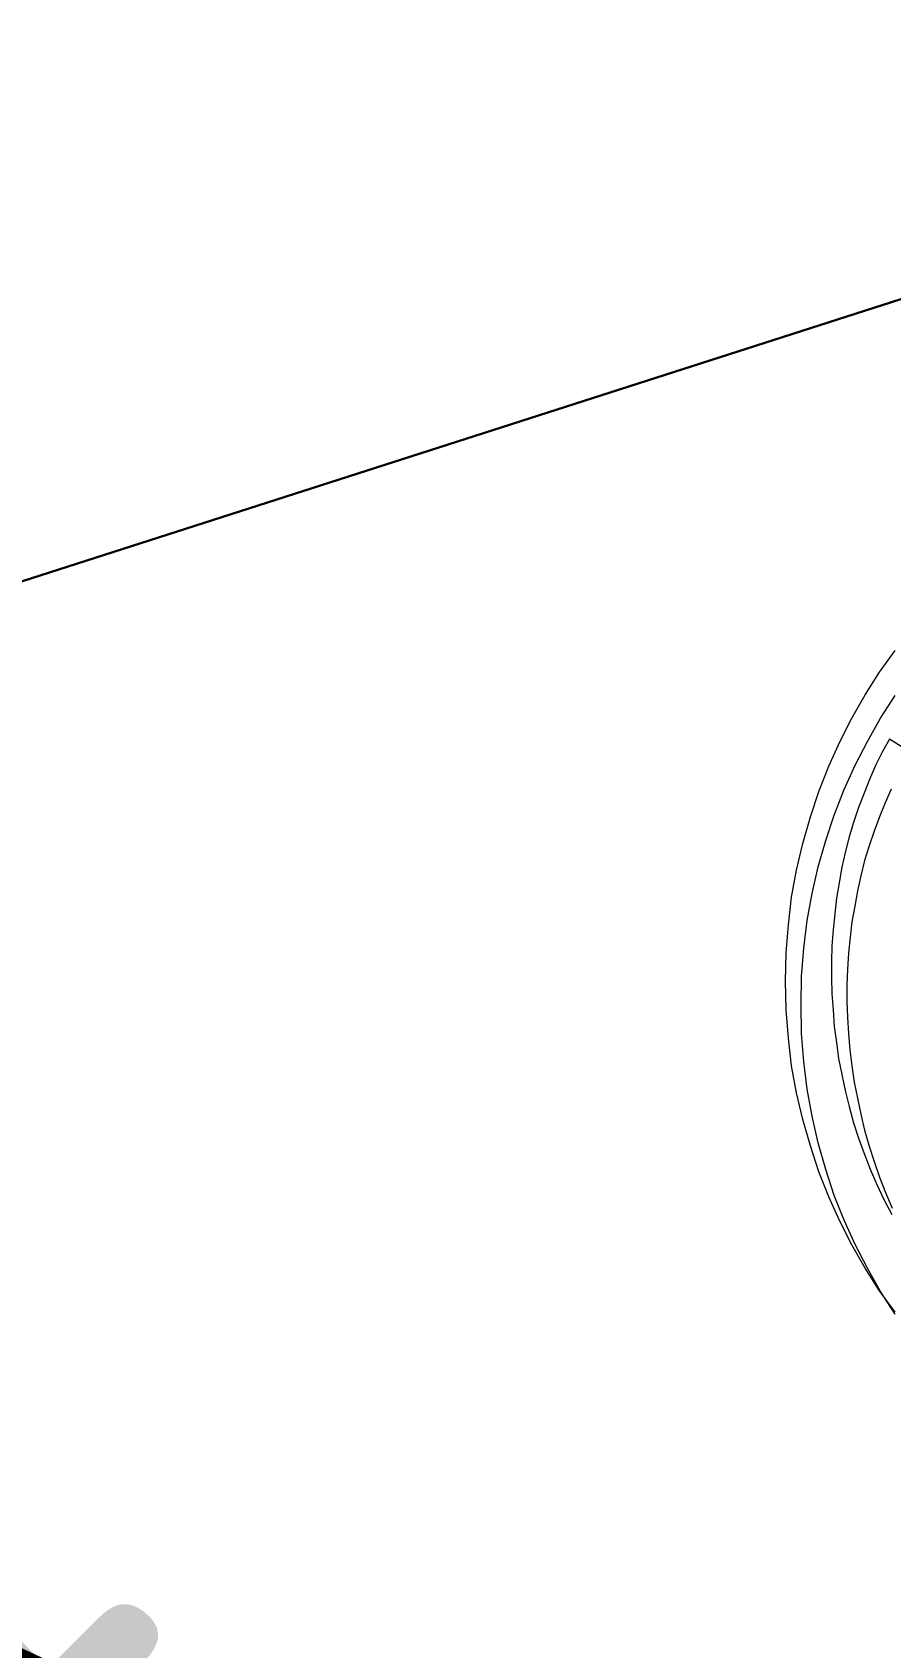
# Model space of a CAD drawing. Header units: millimetres. Extents: x 519 to 9564855, y -810 to 5021775.
# Drawn here: x 9525818.21 to 9525834.34, y 5001600.5 to 5001630.85 of the extents above; entities that cross this region are included whole.
import ezdxf

# ---------------------------------------------------------------- set-up
doc = ezdxf.new("R2010")
doc.units = ezdxf.units.MM
doc.header["$LTSCALE"] = 2
doc.header["$MEASUREMENT"] = 0
doc.layers.add('OLD WELLS(dr.bfr2000)', color=24, linetype='Continuous')
for name, color, linetype, lineweight in [('PPLINE_GAS', 4, 'GAS_LINE', 30), ('Новый водовод', 5, 'g_122_vpr', 30), ('Электро', 1, 'Continuous', 30), ('Электроснаб', 1, 'Continuous', 18), ('Электроснабжене', 1, 'Continuous', 18)]:
    doc.layers.add(name, color=color, linetype=linetype, lineweight=lineweight)
doc.styles.add('92051501$0$STANDARD', font='simplex.shx')
doc.styles.add('Elect', font='isocpeur.ttf')
doc.styles.add('Line_GUGK', font='')
doc.styles.get('Line_GUGK').set_extended_font_data('Bm431', italic=True)
doc.linetypes.add('g_122_vpr', pattern='A,2,-2,3,-0.6,["Впр",Line_GUGK,S=2,R=0,X=0,Y=-1],-6.4,3,-2,8,-2,8,-2,6', length=45)
doc.linetypes.add('GAS_LINE', pattern='A,0.5,-0.2,["G",92051501$0$STANDARD,S=0.1,R=0,X=-0.1,Y=-0.05],-0.05', length=0.75)
doc.linetypes.add('WTR_LINE', pattern='A,0.5,-0.2,["W",92051501$0$STANDARD,S=0.1,R=0,X=-0.1,Y=-0.05],-0.05', length=0.75)

msp = doc.modelspace()

# ---------------------------------------------------------------- linework, layer by layer
at = {"layer": 'PPLINE_GAS', "lineweight": 0}
for points in [[(9525834.42108, 5001606.80348), (9525834.13025, 5001607.20856), (9525833.8602, 5001607.63441), (9525833.61092, 5001608.07066), (9525833.38241, 5001608.51728), (9525833.17467, 5001608.9743), (9525832.98771, 5001609.4417), (9525832.83191, 5001609.92988), (9525832.6865, 5001610.42844), (9525832.57225, 5001610.927), (9525832.47877, 5001611.43595), (9525832.41645, 5001611.95529), (9525832.3749, 5001612.48501), (9525832.36451, 5001613.02512), (9525832.36451, 5001613.02512), (9525832.3749, 5001613.55484), (9525832.41645, 5001614.08456), (9525832.47877, 5001614.6039), (9525832.57225, 5001615.11285), (9525832.6865, 5001615.61141), (9525832.83191, 5001616.10997), (9525832.98771, 5001616.58776), (9525833.17467, 5001617.06555), (9525833.38241, 5001617.52256), (9525833.61092, 5001617.96919), (9525833.8602, 5001618.40543), (9525834.13025, 5001618.83129), (9525834.42108, 5001619.23637)], [(9525840.51808, 5001613.67948), (9525834.31721, 5001617.5745), (9525834.31721, 5001617.5745), (9525834.18219, 5001617.32522), (9525834.05755, 5001617.07593), (9525833.94329, 5001616.81627), (9525833.83942, 5001616.5566), (9525833.73556, 5001616.28654), (9525833.64208, 5001616.0061), (9525833.55898, 5001615.73605), (9525833.48628, 5001615.44522), (9525833.42396, 5001615.16478), (9525833.37202, 5001614.87395), (9525833.32009, 5001614.58312), (9525833.28893, 5001614.2923), (9525833.25777, 5001613.99108), (9525833.237, 5001613.68987), (9525833.22661, 5001613.38865), (9525833.22661, 5001613.08744), (9525833.237, 5001612.78622), (9525833.25777, 5001612.48501), (9525833.27854, 5001612.17341), (9525833.32009, 5001611.87219), (9525833.36164, 5001611.57098), (9525833.42396, 5001611.26976), (9525833.48628, 5001610.96855), (9525833.55898, 5001610.66733), (9525833.64208, 5001610.36612), (9525833.73556, 5001610.07529), (9525833.83942, 5001609.78446), (9525833.95368, 5001609.49364), (9525834.07832, 5001609.20281), (9525834.21335, 5001608.92237), (9525834.35876, 5001608.64193)]]:
    msp.add_lwpolyline(points, dxfattribs=at)
at = {"layer": 'PPLINE_GAS', "color": 4, "lineweight": 0, "elevation": 11.90027}
for points in [[(9525834.42154, 5001606.76787), (9525834.15148, 5001607.19372), (9525833.9022, 5001607.62996), (9525833.67369, 5001608.07659), (9525833.46596, 5001608.53361), (9525833.279, 5001609.00101), (9525833.1232, 5001609.48919), (9525832.97778, 5001609.98775), (9525832.86353, 5001610.48631), (9525832.77005, 5001610.99526), (9525832.70773, 5001611.51459), (9525832.66618, 5001612.04432), (9525832.65579, 5001612.58443), (9525832.65579, 5001612.58443), (9525832.66618, 5001613.11415), (9525832.70773, 5001613.64387), (9525832.77005, 5001614.16321), (9525832.86353, 5001614.67215), (9525832.97778, 5001615.17072), (9525833.1232, 5001615.66928), (9525833.279, 5001616.14707), (9525833.46596, 5001616.62486), (9525833.67369, 5001617.08187), (9525833.9022, 5001617.5285), (9525834.15148, 5001617.96474), (9525834.42154, 5001618.3906)], [(9525834.42154, 5001606.76787), (9525834.15148, 5001607.19372), (9525833.9022, 5001607.62996), (9525833.67369, 5001608.07659), (9525833.46596, 5001608.53361), (9525833.279, 5001609.00101), (9525833.1232, 5001609.48919), (9525832.97778, 5001609.98775), (9525832.86353, 5001610.48631), (9525832.77005, 5001610.99526), (9525832.70773, 5001611.51459), (9525832.66618, 5001612.04432), (9525832.65579, 5001612.58443), (9525832.65579, 5001612.58443), (9525832.66618, 5001613.11415), (9525832.70773, 5001613.64387), (9525832.77005, 5001614.16321), (9525832.86353, 5001614.67215), (9525832.97778, 5001615.17072), (9525833.1232, 5001615.66928), (9525833.279, 5001616.14707), (9525833.46596, 5001616.62486), (9525833.67369, 5001617.08187), (9525833.9022, 5001617.5285), (9525834.15148, 5001617.96474), (9525834.42154, 5001618.3906)], [(9525834.42154, 5001606.76787), (9525834.15148, 5001607.19372), (9525833.9022, 5001607.62996), (9525833.67369, 5001608.07659), (9525833.46596, 5001608.53361), (9525833.279, 5001609.00101), (9525833.1232, 5001609.48919), (9525832.97778, 5001609.98775), (9525832.86353, 5001610.48631), (9525832.77005, 5001610.99526), (9525832.70773, 5001611.51459), (9525832.66618, 5001612.04432), (9525832.65579, 5001612.58443), (9525832.65579, 5001612.58443), (9525832.66618, 5001613.11415), (9525832.70773, 5001613.64387), (9525832.77005, 5001614.16321), (9525832.86353, 5001614.67215), (9525832.97778, 5001615.17072), (9525833.1232, 5001615.66928), (9525833.279, 5001616.14707), (9525833.46596, 5001616.62486), (9525833.67369, 5001617.08187), (9525833.9022, 5001617.5285), (9525834.15148, 5001617.96474), (9525834.42154, 5001618.3906)], [(9525834.34883, 5001616.63524), (9525834.23457, 5001616.37557), (9525834.13071, 5001616.11591), (9525834.02684, 5001615.84585), (9525833.93336, 5001615.56541), (9525833.85027, 5001615.29536), (9525833.77756, 5001615.00453), (9525833.71524, 5001614.72409), (9525833.66331, 5001614.43326), (9525833.61137, 5001614.14243), (9525833.58021, 5001613.8516), (9525833.54905, 5001613.55039), (9525833.52828, 5001613.24917), (9525833.51789, 5001612.94796), (9525833.51789, 5001612.64675), (9525833.52828, 5001612.34553), (9525833.54905, 5001612.04432), (9525833.56982, 5001611.73272), (9525833.61137, 5001611.4315), (9525833.65292, 5001611.13029), (9525833.71524, 5001610.82907), (9525833.77756, 5001610.52786), (9525833.85027, 5001610.22664), (9525833.93336, 5001609.92543), (9525834.02684, 5001609.6346), (9525834.13071, 5001609.34377), (9525834.24496, 5001609.05294), (9525834.3696, 5001608.76212)], [(9525834.34883, 5001616.63524), (9525834.23457, 5001616.37557), (9525834.13071, 5001616.11591), (9525834.02684, 5001615.84585), (9525833.93336, 5001615.56541), (9525833.85027, 5001615.29536), (9525833.77756, 5001615.00453), (9525833.71524, 5001614.72409), (9525833.66331, 5001614.43326), (9525833.61137, 5001614.14243), (9525833.58021, 5001613.8516), (9525833.54905, 5001613.55039), (9525833.52828, 5001613.24917), (9525833.51789, 5001612.94796), (9525833.51789, 5001612.64675), (9525833.52828, 5001612.34553), (9525833.54905, 5001612.04432), (9525833.56982, 5001611.73272), (9525833.61137, 5001611.4315), (9525833.65292, 5001611.13029), (9525833.71524, 5001610.82907), (9525833.77756, 5001610.52786), (9525833.85027, 5001610.22664), (9525833.93336, 5001609.92543), (9525834.02684, 5001609.6346), (9525834.13071, 5001609.34377), (9525834.24496, 5001609.05294), (9525834.3696, 5001608.76212)], [(9525834.34883, 5001616.63524), (9525834.23457, 5001616.37557), (9525834.13071, 5001616.11591), (9525834.02684, 5001615.84585), (9525833.93336, 5001615.56541), (9525833.85027, 5001615.29536), (9525833.77756, 5001615.00453), (9525833.71524, 5001614.72409), (9525833.66331, 5001614.43326), (9525833.61137, 5001614.14243), (9525833.58021, 5001613.8516), (9525833.54905, 5001613.55039), (9525833.52828, 5001613.24917), (9525833.51789, 5001612.94796), (9525833.51789, 5001612.64675), (9525833.52828, 5001612.34553), (9525833.54905, 5001612.04432), (9525833.56982, 5001611.73272), (9525833.61137, 5001611.4315), (9525833.65292, 5001611.13029), (9525833.71524, 5001610.82907), (9525833.77756, 5001610.52786), (9525833.85027, 5001610.22664), (9525833.93336, 5001609.92543), (9525834.02684, 5001609.6346), (9525834.13071, 5001609.34377), (9525834.24496, 5001609.05294), (9525834.3696, 5001608.76212)]]:
    msp.add_lwpolyline(points, dxfattribs=at)
at = {"layer": 'Новый водовод', "color": 5, "linetype": 'WTR_LINE', "lineweight": 0, "ltscale": 40, "const_width": 1}
msp.add_lwpolyline([(9525525.97, 5001737.23), (9526527.39, 5001266.46)], dxfattribs=at)
at = {"layer": 'Электро', "ltscale": 0.0025}
msp.add_line((9525848.50583, 5001630.32403, 0), (9525780.23435, 5001608.41592, 0), dxfattribs=at)
at = {"layer": 'Электроснаб', "color": 1, "linetype": 'ByBlock', "lineweight": 0, "ltscale": 0.0025}
msp.add_line((9525848.50583, 5001630.32403, 0), (9525780.23435, 5001608.41592, 0), dxfattribs=at)
at = {"layer": 'Электроснабжене', "color": 1, "linetype": 'ByBlock', "lineweight": 0, "ltscale": 0.0025}
msp.add_line((9525848.50583, 5001630.32403, 0), (9525780.23435, 5001608.41592, 0), dxfattribs=at)

# ---------------------------------------------------------------- texts
at = {"layer": 'OLD WELLS(dr.bfr2000)', "lineweight": 0, "style": 'Elect'}
msp.add_text(' _754', height=12.5, rotation=45, dxfattribs=at).set_placement((9525792, 5001568.3))

doc.saveas('drawing.dxf')
